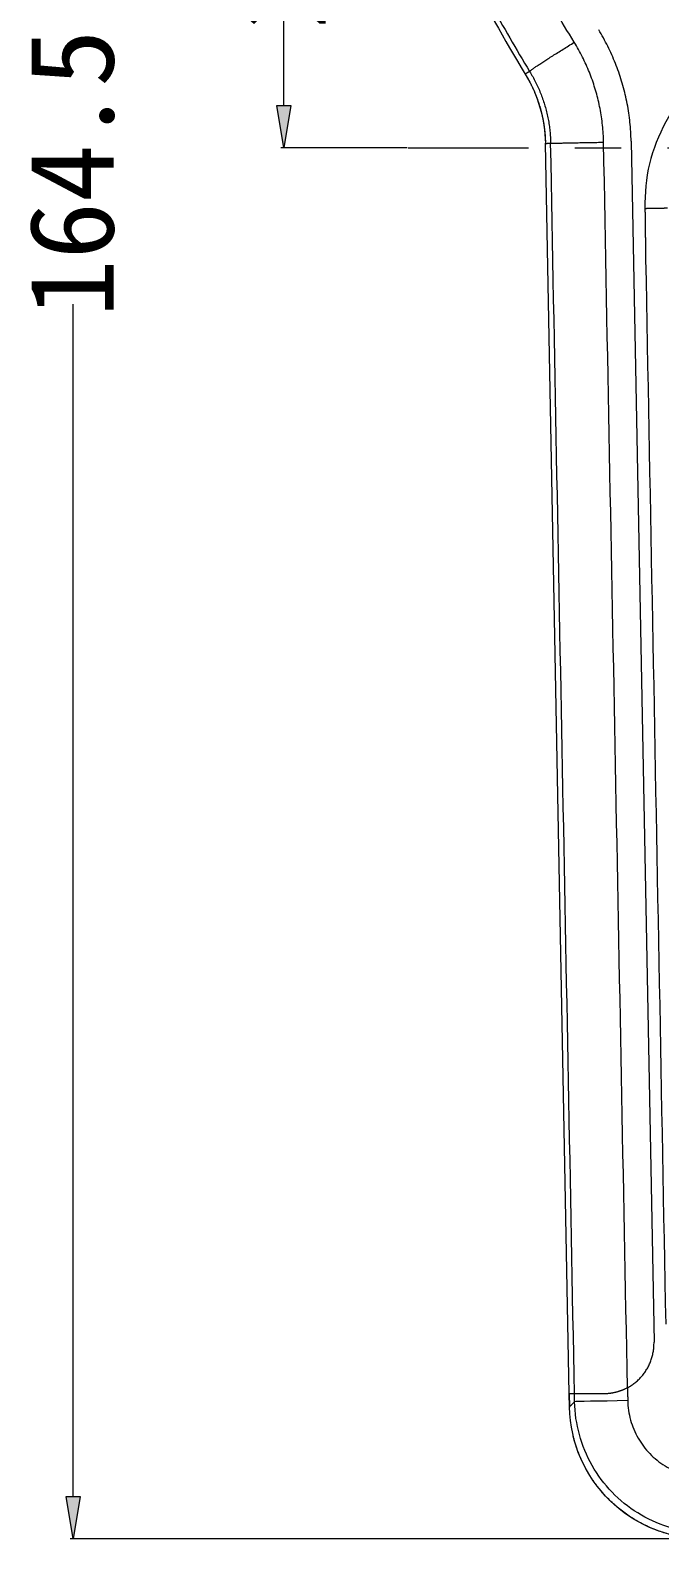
# Model space of a CAD drawing. Header units: inches. Extents: x 0 to 40, y 35.9 to 64.1.
# Drawn here: x 3.61 to 6.11, y 42.38 to 48.39 of the extents above; entities that cross this region are included whole.
import ezdxf

# ---------------------------------------------------------------- set-up
doc = ezdxf.new("R2010")
doc.units = ezdxf.units.IN
doc.header["$MEASUREMENT"] = 0
doc.linetypes.add('AI-Linetype-10', pattern=[1.032687, 0.478297, -0.184797, 0.184797, -0.184797])
doc.layers.add('2', color=7, linetype='Continuous')

# ---------------------------------------------------------------- blocks, each defined once
blk = doc.blocks.new('block 2892')
at = {"layer": '2', "color": 80, "lineweight": 18, "true_color": 0x3fff00}
blk.add_lwpolyline([(5.7537, 42.9077), (5.7527, 42.9595)], dxfattribs=at)
blk = doc.blocks.new('block 2893')
at = {"layer": '2', "color": 80, "lineweight": 18, "true_color": 0x3fff00}
blk.add_lwpolyline([(5.6579, 47.9369), (5.6579, 47.9383)], dxfattribs=at)
blk = doc.blocks.new('block 2897')
at = {"layer": '2', "color": 80, "lineweight": 18, "true_color": 0x3fff00}
blk.add_lwpolyline([(5.9991, 47.9461), (6.0902, 43.1652)], dxfattribs=at)
blk = doc.blocks.new('block 2899')
at = {"layer": '2', "color": 80, "lineweight": 18, "true_color": 0x3fff00}
blk.add_lwpolyline([(5.7735, 42.9594), (5.7527, 42.9594)], dxfattribs=at)
blk = doc.blocks.new('block 2903')
at = {"layer": '2', "color": 80, "lineweight": 18, "true_color": 0x3fff00}
blk.add_lwpolyline([(5.7527, 42.9594), (5.6579, 47.9369)], dxfattribs=at)
blk = doc.blocks.new('block 2930')
at = {"layer": '2', "color": 7, "lineweight": 18, "true_color": 0xffffff}
blk.add_lwpolyline([(5.7527, 42.9594), (5.7537, 42.9077)], dxfattribs=at)
blk = doc.blocks.new('block 2931')
at = {"layer": '2', "color": 7, "lineweight": 18, "true_color": 0xffffff}
blk.add_lwpolyline([(5.7735, 42.9594), (5.7527, 42.9594)], dxfattribs=at)
blk = doc.blocks.new('block 2945')
at = {"layer": '2', "color": 7, "lineweight": 18, "true_color": 0xffffff}
blk.add_lwpolyline([(5.9991, 47.9461), (6.0902, 43.1652)], dxfattribs=at)
blk = doc.blocks.new('block 2954')
at = {"layer": '2', "color": 80, "lineweight": 18, "true_color": 0x3fff00}
blk.add_open_spline([(5.5774, 48.2126), (5.6283, 48.1295), (5.656, 48.0343), (5.6579, 47.9369)], degree=3, dxfattribs=at)
blk = doc.blocks.new('block 2956')
at = {"layer": '2', "color": 80, "lineweight": 18, "true_color": 0x3fff00}
blk.add_open_spline([(5.148, 49.0798), (5.2651, 48.7785), (5.4088, 48.4883), (5.5774, 48.2126)], degree=3, dxfattribs=at)
blk = doc.blocks.new('block 2964')
at = {"layer": '2', "color": 80, "lineweight": 18, "true_color": 0x3fff00}
blk.add_open_spline([(5.7735, 42.9594), (5.7419, 44.6189), (5.7102, 46.2782), (5.6786, 47.9373)], degree=3, dxfattribs=at)
blk = doc.blocks.new('block 2966')
at = {"layer": '2', "color": 80, "lineweight": 18, "true_color": 0x3fff00}
blk.add_open_spline([(5.9845, 42.9839), (5.9528, 44.6366), (5.9211, 46.2891), (5.8894, 47.9415)], degree=3, dxfattribs=at)
blk = doc.blocks.new('block 2976')
at = {"layer": '2', "color": 7, "lineweight": 18, "true_color": 0xffffff}
blk.add_open_spline([(5.9855, 42.9327), (5.8694, 42.9305), (5.7771, 42.9287), (5.7741, 42.9285)], degree=3, dxfattribs=at)
blk = doc.blocks.new('block 2978')
at = {"layer": '2', "color": 7, "lineweight": 18, "true_color": 0xffffff}
blk.add_open_spline([(6.2889, 42.3826), (5.9972, 42.3826), (5.7592, 42.616), (5.7537, 42.9077)], degree=3, dxfattribs=at)
blk = doc.blocks.new('block 2983')
at = {"layer": '2', "color": 80, "lineweight": 18, "true_color": 0x3fff00}
blk.add_lwpolyline([(5.5949, 48.2233), (5.5946, 48.2231), (5.5942, 48.2229), (5.5939, 48.2227), (5.5935, 48.2224), (5.5932, 48.2222), (5.5928, 48.222), (5.5925, 48.2218), (5.5921, 48.2216), (5.5918, 48.2214), (5.5914, 48.2211), (5.5911, 48.2209), (5.5907, 48.2207), (5.5904, 48.2205), (5.59, 48.2203), (5.5897, 48.2201), (5.5893, 48.2199), (5.589, 48.2197), (5.5886, 48.2195), (5.5883, 48.2192), (5.5879, 48.219), (5.5876, 48.2188), (5.5872, 48.2186), (5.5869, 48.2184), (5.5865, 48.2181), (5.5862, 48.2179), (5.5858, 48.2177), (5.5855, 48.2175), (5.5851, 48.2173), (5.5848, 48.2171), (5.5844, 48.2169), (5.5841, 48.2167), (5.5837, 48.2165), (5.5834, 48.2162), (5.583, 48.216), (5.5827, 48.2158), (5.5823, 48.2156), (5.582, 48.2154), (5.5816, 48.2151), (5.5813, 48.2149), (5.5809, 48.2147), (5.5806, 48.2145), (5.5802, 48.2143), (5.5799, 48.2141), (5.5795, 48.2139), (5.5792, 48.2137), (5.5788, 48.2134), (5.5785, 48.2132), (5.5781, 48.213), (5.5778, 48.2128), (5.5774, 48.2126)], dxfattribs=at)
blk = doc.blocks.new('block 3024')
at = {"layer": '2', "color": 80, "lineweight": 18, "true_color": 0x3fff00}
blk.add_lwpolyline([(5.1666, 49.087), (5.1736, 49.0689), (5.1807, 49.051), (5.1879, 49.033), (5.1952, 49.0151), (5.2025, 48.9971), (5.2098, 48.9793), (5.2172, 48.9614), (5.2247, 48.9436), (5.2323, 48.9259), (5.2399, 48.9081), (5.2476, 48.8904), (5.2553, 48.8727), (5.2631, 48.855), (5.2709, 48.8374), (5.2789, 48.8198), (5.2868, 48.8023), (5.2949, 48.7847), (5.303, 48.7672), (5.3112, 48.7498), (5.3194, 48.7323), (5.3277, 48.7149), (5.336, 48.6975), (5.3444, 48.6802), (5.3529, 48.6628), (5.3614, 48.6455), (5.37, 48.6283), (5.3787, 48.6111), (5.3874, 48.5939), (5.3962, 48.5767), (5.4051, 48.5596), (5.414, 48.5425), (5.4229, 48.5254), (5.432, 48.5084), (5.4411, 48.4913), (5.4502, 48.4744), (5.4594, 48.4574), (5.4687, 48.4405), (5.478, 48.4236), (5.4875, 48.4067), (5.4969, 48.3899), (5.5064, 48.3731), (5.516, 48.3563), (5.5257, 48.3396), (5.5354, 48.3229), (5.5452, 48.3062), (5.555, 48.2896), (5.5649, 48.273), (5.5748, 48.2564), (5.5849, 48.2398), (5.5949, 48.2233)], dxfattribs=at)
blk = doc.blocks.new('block 3025')
at = {"layer": '2', "color": 80, "lineweight": 18, "true_color": 0x3fff00}
blk.add_lwpolyline([(5.6786, 47.9373), (5.6789, 47.9373), (5.6793, 47.9373), (5.68, 47.9373), (5.6809, 47.9374), (5.682, 47.9374), (5.6833, 47.9374), (5.6847, 47.9375), (5.6864, 47.9375), (5.6882, 47.9375), (5.6903, 47.9376), (5.6925, 47.9376), (5.6949, 47.9377), (5.6975, 47.9377), (5.7003, 47.9378), (5.7032, 47.9378), (5.7063, 47.9379), (5.7096, 47.938), (5.713, 47.9381), (5.7166, 47.9381), (5.7204, 47.9382), (5.7244, 47.9383), (5.7285, 47.9384), (5.7327, 47.9385), (5.7371, 47.9385), (5.7417, 47.9386), (5.7464, 47.9387), (5.7512, 47.9388), (5.7562, 47.9389), (5.7613, 47.9391), (5.7666, 47.9391), (5.7719, 47.9393), (5.7774, 47.9394), (5.783, 47.9395), (5.7887, 47.9396), (5.7945, 47.9397), (5.8004, 47.9398), (5.8063, 47.9399), (5.8124, 47.9401), (5.8185, 47.9402), (5.8247, 47.9403), (5.831, 47.9404), (5.8373, 47.9405), (5.8437, 47.9406), (5.8501, 47.9408), (5.8566, 47.9409), (5.8631, 47.941), (5.8696, 47.9412), (5.8762, 47.9413), (5.8828, 47.9414), (5.8894, 47.9415)], dxfattribs=at)
blk = doc.blocks.new('block 3026')
at = {"layer": '2', "color": 80, "lineweight": 18, "true_color": 0x3fff00}
blk.add_lwpolyline([(5.9991, 47.9461), (5.9989, 47.9554), (5.9985, 47.9648), (5.9981, 47.9741), (5.9976, 47.9834), (5.9969, 47.9928), (5.9962, 48.0021), (5.9954, 48.0114), (5.9945, 48.0207), (5.9934, 48.0299), (5.9923, 48.0392), (5.9911, 48.0485), (5.9898, 48.0577), (5.9884, 48.0669), (5.9869, 48.0761), (5.9853, 48.0853), (5.9835, 48.0945), (5.9817, 48.1036), (5.9798, 48.1128), (5.9778, 48.1219), (5.9757, 48.1309), (5.9736, 48.14), (5.9713, 48.149), (5.9689, 48.1581), (5.9664, 48.1671), (5.9639, 48.176), (5.9612, 48.1849), (5.9584, 48.1939), (5.9556, 48.2027), (5.9527, 48.2116), (5.9496, 48.2204), (5.9465, 48.2291), (5.9433, 48.2379), (5.94, 48.2466), (5.9366, 48.2553), (5.9331, 48.2639), (5.9295, 48.2725), (5.9258, 48.2811), (5.922, 48.2896), (5.9182, 48.2981), (5.9142, 48.3066), (5.9102, 48.315), (5.906, 48.3234), (5.9018, 48.3317), (5.8975, 48.34), (5.8931, 48.3482), (5.8886, 48.3564), (5.8841, 48.3646), (5.8794, 48.3727), (5.8746, 48.3807), (5.8698, 48.3887)], dxfattribs=at)
blk = doc.blocks.new('block 3028')
at = {"layer": '2', "color": 80, "lineweight": 18, "true_color": 0x3fff00}
blk.add_lwpolyline([(5.6579, 47.9369), (5.6583, 47.9369), (5.6587, 47.9369), (5.6591, 47.9369), (5.6595, 47.9369), (5.6599, 47.937), (5.6604, 47.937), (5.6608, 47.937), (5.6612, 47.937), (5.6616, 47.937), (5.662, 47.937), (5.6624, 47.937), (5.6628, 47.937), (5.6633, 47.937), (5.6637, 47.937), (5.6641, 47.937), (5.6645, 47.937), (5.6649, 47.937), (5.6653, 47.9371), (5.6658, 47.9371), (5.6662, 47.9371), (5.6666, 47.9371), (5.667, 47.9371), (5.6674, 47.9371), (5.6678, 47.9371), (5.6682, 47.9371), (5.6686, 47.9371), (5.6691, 47.9371), (5.6695, 47.9371), (5.6699, 47.9371), (5.6703, 47.9371), (5.6707, 47.9372), (5.6711, 47.9372), (5.6715, 47.9372), (5.672, 47.9372), (5.6724, 47.9372), (5.6728, 47.9372), (5.6732, 47.9372), (5.6736, 47.9372), (5.674, 47.9372), (5.6744, 47.9372), (5.6748, 47.9372), (5.6753, 47.9372), (5.6757, 47.9372), (5.6761, 47.9373), (5.6765, 47.9373), (5.6769, 47.9373), (5.6773, 47.9373), (5.6777, 47.9373), (5.6782, 47.9373), (5.6786, 47.9373)], dxfattribs=at)
blk = doc.blocks.new('block 3029')
at = {"layer": '2', "color": 80, "lineweight": 18, "true_color": 0x3fff00}
blk.add_lwpolyline([(5.9845, 42.9839), (5.9884, 42.986), (5.9922, 42.9883), (5.9959, 42.9906), (5.9997, 42.993), (6.0033, 42.9955), (6.0069, 42.998), (6.0104, 43.0007), (6.0139, 43.0034), (6.0174, 43.0062), (6.0207, 43.0091), (6.024, 43.012), (6.0273, 43.015), (6.0304, 43.0181), (6.0335, 43.0212), (6.0366, 43.0245), (6.0395, 43.0277), (6.0424, 43.0311), (6.0452, 43.0344), (6.048, 43.0379), (6.0507, 43.0414), (6.0533, 43.045), (6.0558, 43.0486), (6.0582, 43.0523), (6.0605, 43.056), (6.0628, 43.0598), (6.065, 43.0636), (6.067, 43.0675), (6.069, 43.0714), (6.0709, 43.0754), (6.0728, 43.0794), (6.0745, 43.0834), (6.0762, 43.0875), (6.0777, 43.0916), (6.0792, 43.0957), (6.0806, 43.0999), (6.0819, 43.1041), (6.0831, 43.1083), (6.0842, 43.1126), (6.0852, 43.1169), (6.0861, 43.1212), (6.087, 43.1255), (6.0877, 43.1299), (6.0883, 43.1342), (6.0889, 43.1387), (6.0893, 43.1431), (6.0897, 43.1475), (6.09, 43.1519), (6.0901, 43.1563), (6.0902, 43.1608), (6.0902, 43.1652)], dxfattribs=at)
blk = doc.blocks.new('block 3031')
at = {"layer": '2', "color": 80, "lineweight": 18, "true_color": 0x3fff00}
blk.add_lwpolyline([(5.9845, 42.9839), (5.9827, 42.9829), (5.9808, 42.9819), (5.9789, 42.9809), (5.977, 42.98), (5.9751, 42.9791), (5.9732, 42.9782), (5.9713, 42.9774), (5.9694, 42.9765), (5.9675, 42.9757), (5.9656, 42.9749), (5.9637, 42.9741), (5.9617, 42.9734), (5.9598, 42.9726), (5.9579, 42.9719), (5.9559, 42.9712), (5.954, 42.9705), (5.952, 42.9698), (5.9501, 42.9692), (5.9481, 42.9686), (5.9462, 42.968), (5.9442, 42.9674), (5.9422, 42.9669), (5.9403, 42.9664), (5.9383, 42.9659), (5.9364, 42.9654), (5.9344, 42.9649), (5.9325, 42.9644), (5.9305, 42.964), (5.9285, 42.9636), (5.9266, 42.9632), (5.9246, 42.9629), (5.9227, 42.9625), (5.9207, 42.9622), (5.9188, 42.9619), (5.9168, 42.9615), (5.9149, 42.9613), (5.913, 42.961), (5.911, 42.9608), (5.9091, 42.9606), (5.9072, 42.9604), (5.9053, 42.9602), (5.9033, 42.9601), (5.9014, 42.9599), (5.8995, 42.9598), (5.8976, 42.9597), (5.8957, 42.9596), (5.8939, 42.9595), (5.892, 42.9595), (5.8901, 42.9595), (5.8883, 42.9594)], dxfattribs=at)
blk = doc.blocks.new('block 3033')
at = {"layer": '2', "color": 80, "lineweight": 18, "true_color": 0x3fff00}
blk.add_lwpolyline([(5.5949, 48.2233), (5.5951, 48.2236), (5.5954, 48.224), (5.5959, 48.2245), (5.5966, 48.2251), (5.5974, 48.2259), (5.5984, 48.2267), (5.5996, 48.2276), (5.6009, 48.2286), (5.6024, 48.2298), (5.604, 48.231), (5.6059, 48.2323), (5.6078, 48.2337), (5.61, 48.2352), (5.6122, 48.2368), (5.6147, 48.2385), (5.6172, 48.2403), (5.62, 48.2422), (5.6228, 48.2441), (5.6259, 48.2461), (5.629, 48.2482), (5.6323, 48.2504), (5.6358, 48.2527), (5.6393, 48.2551), (5.6431, 48.2575), (5.6469, 48.26), (5.6509, 48.2626), (5.655, 48.2652), (5.6592, 48.268), (5.6635, 48.2707), (5.6679, 48.2736), (5.6725, 48.2765), (5.6771, 48.2795), (5.6819, 48.2825), (5.6867, 48.2856), (5.6916, 48.2887), (5.6966, 48.2918), (5.7017, 48.295), (5.7068, 48.2983), (5.712, 48.3016), (5.7173, 48.3049), (5.7226, 48.3082), (5.728, 48.3116), (5.7335, 48.315), (5.7389, 48.3184), (5.7445, 48.3218), (5.75, 48.3253), (5.7556, 48.3287), (5.7613, 48.3322), (5.7669, 48.3357), (5.7726, 48.3392)], dxfattribs=at)
blk = doc.blocks.new('block 3034')
at = {"layer": '2', "color": 80, "lineweight": 18, "true_color": 0x3fff00}
blk.add_open_spline([(5.8883, 42.9594), (5.8883, 42.9594), (5.8842, 42.9594), (5.8842, 42.9594), (5.8842, 42.9594), (5.8802, 42.9594), (5.8802, 42.9594), (5.8802, 42.9594), (5.8763, 42.9594), (5.8763, 42.9594), (5.8763, 42.9594), (5.8724, 42.9594), (5.8724, 42.9594), (5.8724, 42.9594), (5.8685, 42.9594), (5.8685, 42.9594), (5.8685, 42.9594), (5.8648, 42.9594), (5.8648, 42.9594), (5.8648, 42.9594), (5.8611, 42.9594), (5.8611, 42.9594), (5.8611, 42.9594), (5.8575, 42.9594), (5.8575, 42.9594), (5.8575, 42.9594), (5.8539, 42.9594), (5.8539, 42.9594), (5.8539, 42.9594), (5.8504, 42.9594), (5.8504, 42.9594), (5.8504, 42.9594), (5.8469, 42.9594), (5.8469, 42.9594), (5.8469, 42.9594), (5.8435, 42.9594), (5.8435, 42.9594), (5.8435, 42.9594), (5.8402, 42.9594), (5.8402, 42.9594), (5.8402, 42.9594), (5.837, 42.9594), (5.837, 42.9594), (5.837, 42.9594), (5.8338, 42.9594), (5.8338, 42.9594), (5.8338, 42.9594), (5.8307, 42.9594), (5.8307, 42.9594), (5.8307, 42.9594), (5.8277, 42.9594), (5.8277, 42.9594), (5.8277, 42.9594), (5.8247, 42.9594), (5.8247, 42.9594), (5.8247, 42.9594), (5.8218, 42.9594), (5.8218, 42.9594), (5.8218, 42.9594), (5.819, 42.9594), (5.819, 42.9594), (5.819, 42.9594), (5.8163, 42.9594), (5.8163, 42.9594), (5.8163, 42.9594), (5.8136, 42.9594), (5.8136, 42.9594), (5.8136, 42.9594), (5.811, 42.9594), (5.811, 42.9594), (5.811, 42.9594), (5.8085, 42.9594), (5.8085, 42.9594), (5.8085, 42.9594), (5.8061, 42.9594), (5.8061, 42.9594), (5.8061, 42.9594), (5.8037, 42.9594), (5.8037, 42.9594), (5.8037, 42.9594), (5.8015, 42.9594), (5.8015, 42.9594), (5.8015, 42.9594), (5.7993, 42.9594), (5.7993, 42.9594), (5.7993, 42.9594), (5.7972, 42.9594), (5.7972, 42.9594), (5.7972, 42.9594), (5.7952, 42.9594), (5.7952, 42.9594), (5.7952, 42.9594), (5.7932, 42.9594), (5.7932, 42.9594), (5.7932, 42.9594), (5.7914, 42.9594), (5.7914, 42.9594), (5.7914, 42.9594), (5.7896, 42.9594), (5.7896, 42.9594), (5.7896, 42.9594), (5.7879, 42.9594), (5.7879, 42.9594), (5.7879, 42.9594), (5.7863, 42.9594), (5.7863, 42.9594), (5.7863, 42.9594), (5.7848, 42.9594), (5.7848, 42.9594), (5.7848, 42.9594), (5.7834, 42.9594), (5.7834, 42.9594), (5.7834, 42.9594), (5.7821, 42.9594), (5.7821, 42.9594), (5.7821, 42.9594), (5.7808, 42.9594), (5.7808, 42.9594), (5.7808, 42.9594), (5.7797, 42.9594), (5.7797, 42.9594), (5.7797, 42.9594), (5.7786, 42.9594), (5.7786, 42.9594), (5.7786, 42.9594), (5.7777, 42.9594), (5.7777, 42.9594), (5.7777, 42.9594), (5.7768, 42.9594), (5.7768, 42.9594), (5.7768, 42.9594), (5.776, 42.9594), (5.776, 42.9594), (5.776, 42.9594), (5.7754, 42.9594), (5.7754, 42.9594), (5.7754, 42.9594), (5.7748, 42.9594), (5.7748, 42.9594), (5.7748, 42.9594), (5.7743, 42.9594), (5.7743, 42.9594), (5.7743, 42.9594), (5.774, 42.9594), (5.774, 42.9594), (5.774, 42.9594), (5.7737, 42.9594), (5.7737, 42.9594)], degree=3, knots=[0, 0, 0, 0, 1, 1, 1, 2, 2, 2, 3, 3, 3, 4, 4, 4, 5, 5, 5, 6, 6, 6, 7, 7, 7, 8, 8, 8, 9, 9, 9, 10, 10, 10, 11, 11, 11, 12, 12, 12, 13, 13, 13, 14, 14, 14, 15, 15, 15, 16, 16, 16, 17, 17, 17, 18, 18, 18, 19, 19, 19, 20, 20, 20, 21, 21, 21, 22, 22, 22, 23, 23, 23, 24, 24, 24, 25, 25, 25, 26, 26, 26, 27, 27, 27, 28, 28, 28, 29, 29, 29, 30, 30, 30, 31, 31, 31, 32, 32, 32, 33, 33, 33, 34, 34, 34, 35, 35, 35, 36, 36, 36, 37, 37, 37, 38, 38, 38, 39, 39, 39, 40, 40, 40, 41, 41, 41, 42, 42, 42, 43, 43, 43, 44, 44, 44, 45, 45, 45, 46, 46, 46, 47, 47, 47, 48, 48, 48, 49, 49, 49, 49], dxfattribs=at)
blk = doc.blocks.new('block 3035')
at = {"layer": '2', "color": 80, "lineweight": 18, "true_color": 0x3fff00}
blk.add_lwpolyline([(5.7726, 48.3392), (5.7628, 48.355), (5.7532, 48.3709), (5.7436, 48.3867), (5.734, 48.4027), (5.7246, 48.4186), (5.7151, 48.4346), (5.7058, 48.4507), (5.6965, 48.4667), (5.6872, 48.4828), (5.678, 48.4989), (5.6689, 48.515), (5.6598, 48.5312), (5.6508, 48.5474), (5.6419, 48.5636), (5.633, 48.5798), (5.6242, 48.5961), (5.6154, 48.6124), (5.6067, 48.6288), (5.598, 48.6451), (5.5894, 48.6616), (5.5809, 48.678), (5.5724, 48.6944), (5.564, 48.7109), (5.5557, 48.7274), (5.5474, 48.744), (5.5391, 48.7606), (5.531, 48.7772), (5.5228, 48.7938), (5.5148, 48.8105), (5.5068, 48.8272), (5.4989, 48.8439), (5.491, 48.8607), (5.4832, 48.8775), (5.4754, 48.8943), (5.4677, 48.9111), (5.4601, 48.928), (5.4525, 48.9449), (5.445, 48.9618), (5.4375, 48.9788), (5.4301, 48.9958), (5.4228, 49.0128), (5.4155, 49.0299), (5.4082, 49.047), (5.4011, 49.0641), (5.394, 49.0812), (5.3869, 49.0984), (5.3799, 49.1156), (5.373, 49.1328), (5.3662, 49.1501), (5.3594, 49.1674)], dxfattribs=at)
blk = doc.blocks.new('block 3039')
at = {"layer": '2', "color": 80, "lineweight": 18, "true_color": 0x3fff00}
blk.add_lwpolyline([(5.5949, 48.2233), (5.5981, 48.2181), (5.6012, 48.2129), (5.6042, 48.2076), (5.6072, 48.2024), (5.6101, 48.1971), (5.6129, 48.1917), (5.6157, 48.1864), (5.6185, 48.181), (5.6211, 48.1756), (5.6238, 48.1702), (5.6263, 48.1647), (5.6288, 48.1592), (5.6313, 48.1537), (5.6336, 48.1482), (5.636, 48.1426), (5.6382, 48.137), (5.6404, 48.1314), (5.6426, 48.1258), (5.6447, 48.1202), (5.6467, 48.1145), (5.6486, 48.1088), (5.6505, 48.1031), (5.6524, 48.0974), (5.6541, 48.0917), (5.6559, 48.0859), (5.6575, 48.0801), (5.6591, 48.0743), (5.6607, 48.0685), (5.6621, 48.0627), (5.6635, 48.0569), (5.6649, 48.051), (5.6662, 48.0451), (5.6674, 48.0392), (5.6686, 48.0333), (5.6696, 48.0274), (5.6707, 48.0215), (5.6717, 48.0155), (5.6726, 48.0096), (5.6734, 48.0036), (5.6742, 47.9976), (5.6749, 47.9916), (5.6756, 47.9856), (5.6762, 47.9796), (5.6767, 47.9736), (5.6772, 47.9676), (5.6776, 47.9616), (5.6779, 47.9555), (5.6782, 47.9494), (5.6784, 47.9434), (5.6786, 47.9373)], dxfattribs=at)
blk = doc.blocks.new('block 3040')
at = {"layer": '2', "color": 80, "lineweight": 18, "true_color": 0x3fff00}
blk.add_lwpolyline([(5.8894, 47.9415), (5.8892, 47.95), (5.8889, 47.9584), (5.8885, 47.9669), (5.8881, 47.9753), (5.8875, 47.9837), (5.8868, 47.9921), (5.8861, 48.0005), (5.8852, 48.0089), (5.8843, 48.0173), (5.8833, 48.0257), (5.8822, 48.034), (5.881, 48.0424), (5.8797, 48.0507), (5.8783, 48.059), (5.8769, 48.0673), (5.8753, 48.0755), (5.8736, 48.0838), (5.8719, 48.092), (5.8701, 48.1003), (5.8682, 48.1084), (5.8662, 48.1166), (5.8642, 48.1247), (5.862, 48.1328), (5.8598, 48.1409), (5.8574, 48.1489), (5.855, 48.1569), (5.8525, 48.1649), (5.85, 48.1728), (5.8473, 48.1807), (5.8446, 48.1886), (5.8418, 48.1965), (5.8389, 48.2043), (5.8359, 48.212), (5.8328, 48.2198), (5.8297, 48.2275), (5.8264, 48.2352), (5.8231, 48.2428), (5.8197, 48.2504), (5.8163, 48.258), (5.8127, 48.2655), (5.8091, 48.2731), (5.8053, 48.2805), (5.8015, 48.288), (5.7976, 48.2954), (5.7937, 48.3028), (5.7896, 48.3101), (5.7855, 48.3174), (5.7812, 48.3247), (5.7769, 48.3319), (5.7726, 48.3392)], dxfattribs=at)
blk = doc.blocks.new('block 3042')
at = {"layer": '2', "color": 7, "lineweight": 18, "true_color": 0xffffff}
blk.add_lwpolyline([(5.9845, 42.9839), (5.9884, 42.986), (5.9922, 42.9883), (5.9959, 42.9906), (5.9997, 42.993), (6.0033, 42.9955), (6.0069, 42.998), (6.0104, 43.0007), (6.0139, 43.0034), (6.0174, 43.0062), (6.0207, 43.0091), (6.024, 43.012), (6.0273, 43.015), (6.0304, 43.0181), (6.0335, 43.0212), (6.0366, 43.0245), (6.0395, 43.0277), (6.0424, 43.0311), (6.0452, 43.0344), (6.048, 43.0379), (6.0507, 43.0414), (6.0533, 43.045), (6.0558, 43.0486), (6.0582, 43.0523), (6.0605, 43.056), (6.0628, 43.0598), (6.065, 43.0636), (6.067, 43.0675), (6.069, 43.0714), (6.0709, 43.0754), (6.0728, 43.0794), (6.0745, 43.0834), (6.0762, 43.0875), (6.0777, 43.0916), (6.0792, 43.0957), (6.0806, 43.0999), (6.0819, 43.1041), (6.0831, 43.1083), (6.0842, 43.1126), (6.0852, 43.1169), (6.0861, 43.1212), (6.087, 43.1255), (6.0877, 43.1299), (6.0883, 43.1342), (6.0889, 43.1387), (6.0893, 43.1431), (6.0897, 43.1475), (6.09, 43.1519), (6.0901, 43.1563), (6.0902, 43.1608), (6.0902, 43.1652)], dxfattribs=at)
blk = doc.blocks.new('block 3043')
at = {"layer": '2', "color": 7, "lineweight": 18, "true_color": 0xffffff}
blk.add_open_spline([(5.8883, 42.9594), (5.8883, 42.9594), (5.8842, 42.9594), (5.8842, 42.9594), (5.8842, 42.9594), (5.8802, 42.9594), (5.8802, 42.9594), (5.8802, 42.9594), (5.8763, 42.9594), (5.8763, 42.9594), (5.8763, 42.9594), (5.8724, 42.9594), (5.8724, 42.9594), (5.8724, 42.9594), (5.8685, 42.9594), (5.8685, 42.9594), (5.8685, 42.9594), (5.8648, 42.9594), (5.8648, 42.9594), (5.8648, 42.9594), (5.8611, 42.9594), (5.8611, 42.9594), (5.8611, 42.9594), (5.8575, 42.9594), (5.8575, 42.9594), (5.8575, 42.9594), (5.8539, 42.9594), (5.8539, 42.9594), (5.8539, 42.9594), (5.8504, 42.9594), (5.8504, 42.9594), (5.8504, 42.9594), (5.8469, 42.9594), (5.8469, 42.9594), (5.8469, 42.9594), (5.8435, 42.9594), (5.8435, 42.9594), (5.8435, 42.9594), (5.8402, 42.9594), (5.8402, 42.9594), (5.8402, 42.9594), (5.837, 42.9594), (5.837, 42.9594), (5.837, 42.9594), (5.8338, 42.9594), (5.8338, 42.9594), (5.8338, 42.9594), (5.8307, 42.9594), (5.8307, 42.9594), (5.8307, 42.9594), (5.8277, 42.9594), (5.8277, 42.9594), (5.8277, 42.9594), (5.8247, 42.9594), (5.8247, 42.9594), (5.8247, 42.9594), (5.8218, 42.9594), (5.8218, 42.9594), (5.8218, 42.9594), (5.819, 42.9594), (5.819, 42.9594), (5.819, 42.9594), (5.8163, 42.9594), (5.8163, 42.9594), (5.8163, 42.9594), (5.8136, 42.9594), (5.8136, 42.9594), (5.8136, 42.9594), (5.811, 42.9594), (5.811, 42.9594), (5.811, 42.9594), (5.8085, 42.9594), (5.8085, 42.9594), (5.8085, 42.9594), (5.8061, 42.9594), (5.8061, 42.9594), (5.8061, 42.9594), (5.8037, 42.9594), (5.8037, 42.9594), (5.8037, 42.9594), (5.8015, 42.9594), (5.8015, 42.9594), (5.8015, 42.9594), (5.7993, 42.9594), (5.7993, 42.9594), (5.7993, 42.9594), (5.7972, 42.9594), (5.7972, 42.9594), (5.7972, 42.9594), (5.7952, 42.9594), (5.7952, 42.9594), (5.7952, 42.9594), (5.7932, 42.9594), (5.7932, 42.9594), (5.7932, 42.9594), (5.7914, 42.9594), (5.7914, 42.9594), (5.7914, 42.9594), (5.7896, 42.9594), (5.7896, 42.9594), (5.7896, 42.9594), (5.7879, 42.9594), (5.7879, 42.9594), (5.7879, 42.9594), (5.7863, 42.9594), (5.7863, 42.9594), (5.7863, 42.9594), (5.7848, 42.9594), (5.7848, 42.9594), (5.7848, 42.9594), (5.7834, 42.9594), (5.7834, 42.9594), (5.7834, 42.9594), (5.7821, 42.9594), (5.7821, 42.9594), (5.7821, 42.9594), (5.7808, 42.9594), (5.7808, 42.9594), (5.7808, 42.9594), (5.7797, 42.9594), (5.7797, 42.9594), (5.7797, 42.9594), (5.7786, 42.9594), (5.7786, 42.9594), (5.7786, 42.9594), (5.7777, 42.9594), (5.7777, 42.9594), (5.7777, 42.9594), (5.7768, 42.9594), (5.7768, 42.9594), (5.7768, 42.9594), (5.776, 42.9594), (5.776, 42.9594), (5.776, 42.9594), (5.7754, 42.9594), (5.7754, 42.9594), (5.7754, 42.9594), (5.7748, 42.9594), (5.7748, 42.9594), (5.7748, 42.9594), (5.7743, 42.9594), (5.7743, 42.9594), (5.7743, 42.9594), (5.774, 42.9594), (5.774, 42.9594), (5.774, 42.9594), (5.7737, 42.9594), (5.7737, 42.9594)], degree=3, knots=[0, 0, 0, 0, 1, 1, 1, 2, 2, 2, 3, 3, 3, 4, 4, 4, 5, 5, 5, 6, 6, 6, 7, 7, 7, 8, 8, 8, 9, 9, 9, 10, 10, 10, 11, 11, 11, 12, 12, 12, 13, 13, 13, 14, 14, 14, 15, 15, 15, 16, 16, 16, 17, 17, 17, 18, 18, 18, 19, 19, 19, 20, 20, 20, 21, 21, 21, 22, 22, 22, 23, 23, 23, 24, 24, 24, 25, 25, 25, 26, 26, 26, 27, 27, 27, 28, 28, 28, 29, 29, 29, 30, 30, 30, 31, 31, 31, 32, 32, 32, 33, 33, 33, 34, 34, 34, 35, 35, 35, 36, 36, 36, 37, 37, 37, 38, 38, 38, 39, 39, 39, 40, 40, 40, 41, 41, 41, 42, 42, 42, 43, 43, 43, 44, 44, 44, 45, 45, 45, 46, 46, 46, 47, 47, 47, 48, 48, 48, 49, 49, 49, 49], dxfattribs=at)
blk = doc.blocks.new('block 3077')
at = {"layer": '2', "color": 80, "lineweight": 18, "true_color": 0x3fff00}
blk.add_lwpolyline([(5.6349, 48.0845), (5.6351, 48.0837), (5.6354, 48.083), (5.6356, 48.0822), (5.6358, 48.0814), (5.6361, 48.0806), (5.6363, 48.0799), (5.6365, 48.0791), (5.6367, 48.0783), (5.637, 48.0775), (5.6372, 48.0767), (5.6374, 48.0759), (5.6376, 48.0751), (5.6378, 48.0744), (5.6381, 48.0736), (5.6383, 48.0728), (5.6385, 48.072), (5.6387, 48.0712), (5.6389, 48.0705), (5.6391, 48.0697), (5.6393, 48.0689), (5.6396, 48.0681), (5.6398, 48.0673), (5.64, 48.0665), (5.6402, 48.0657), (5.6404, 48.0649), (5.6406, 48.0641), (5.6408, 48.0634), (5.641, 48.0626), (5.6412, 48.0618), (5.6414, 48.061), (5.6416, 48.0602), (5.6418, 48.0594), (5.642, 48.0586), (5.6422, 48.0578), (5.6424, 48.057), (5.6426, 48.0562), (5.6428, 48.0554), (5.643, 48.0546), (5.6432, 48.0538), (5.6433, 48.0531), (5.6435, 48.0523), (5.6437, 48.0515), (5.6439, 48.0507), (5.6441, 48.0499), (5.6443, 48.0491), (5.6444, 48.0483), (5.6446, 48.0475), (5.6448, 48.0467), (5.645, 48.0459), (5.6452, 48.0451)], dxfattribs=at)
blk = doc.blocks.new('block 3078')
at = {"layer": '2', "color": 80, "lineweight": 18, "true_color": 0x3fff00}
blk.add_lwpolyline([(6.2063, 42.389), (6.1998, 42.3902), (6.1932, 42.3915), (6.1867, 42.3927), (6.1802, 42.394), (6.1737, 42.3953), (6.1672, 42.3968), (6.1607, 42.3982), (6.1542, 42.3998), (6.1478, 42.4015), (6.1414, 42.4032), (6.135, 42.4051), (6.1287, 42.407), (6.1223, 42.4091), (6.116, 42.4112), (6.1098, 42.4134), (6.1035, 42.4156), (6.0973, 42.418), (6.0911, 42.4204), (6.085, 42.4229), (6.0788, 42.4255), (6.0727, 42.4281), (6.0667, 42.4309), (6.0606, 42.4337), (6.0546, 42.4365), (6.0487, 42.4395), (6.0428, 42.4425), (6.0369, 42.4456), (6.031, 42.4487), (6.0252, 42.452), (6.0195, 42.4553), (6.0137, 42.4587), (6.0081, 42.4621), (6.0024, 42.4657), (5.9968, 42.4692), (5.9913, 42.4729), (5.9858, 42.4766), (5.9803, 42.4804), (5.9749, 42.4842), (5.9695, 42.4882), (5.9642, 42.4922), (5.959, 42.4963), (5.9538, 42.5004), (5.9487, 42.5047), (5.9436, 42.509), (5.9386, 42.5133), (5.9336, 42.5177), (5.9287, 42.5222), (5.9238, 42.5267), (5.9189, 42.5312), (5.914, 42.5357)], dxfattribs=at)
blk = doc.blocks.new('block 3079')
at = {"layer": '2', "color": 80, "lineweight": 18, "true_color": 0x3fff00}
blk.add_lwpolyline([(5.5866, 48.1971), (5.5878, 48.195), (5.589, 48.1928), (5.5902, 48.1907), (5.5914, 48.1885), (5.5926, 48.1863), (5.5937, 48.1841), (5.5949, 48.182), (5.596, 48.1798), (5.5972, 48.1776), (5.5983, 48.1755), (5.5994, 48.1733), (5.6005, 48.171), (5.6016, 48.1688), (5.6027, 48.1666), (5.6038, 48.1644), (5.6048, 48.1622), (5.6059, 48.16), (5.6069, 48.1578), (5.608, 48.1556), (5.609, 48.1533), (5.61, 48.1511), (5.611, 48.1489), (5.612, 48.1467), (5.613, 48.1444), (5.6139, 48.1421), (5.6149, 48.1399), (5.6159, 48.1376), (5.6168, 48.1354), (5.6177, 48.1331), (5.6186, 48.1308), (5.6196, 48.1286), (5.6204, 48.1263), (5.6213, 48.124), (5.6222, 48.1217), (5.6231, 48.1194), (5.6239, 48.1171), (5.6248, 48.1148), (5.6256, 48.1125), (5.6265, 48.1102), (5.6273, 48.1079), (5.6281, 48.1056), (5.6289, 48.1032), (5.6297, 48.1009), (5.6305, 48.0986), (5.6312, 48.0963), (5.632, 48.0939), (5.6327, 48.0916), (5.6335, 48.0892), (5.6342, 48.0869), (5.6349, 48.0845)], dxfattribs=at)
blk = doc.blocks.new('block 3080')
at = {"layer": '2', "color": 80, "lineweight": 18, "true_color": 0x3fff00}
blk.add_lwpolyline([(5.6452, 48.0451), (5.6456, 48.043), (5.6461, 48.0409), (5.6465, 48.0387), (5.647, 48.0366), (5.6474, 48.0345), (5.6478, 48.0324), (5.6482, 48.0302), (5.6486, 48.0281), (5.649, 48.026), (5.6494, 48.0239), (5.6498, 48.0217), (5.6501, 48.0196), (5.6505, 48.0175), (5.6509, 48.0154), (5.6512, 48.0133), (5.6515, 48.0111), (5.6519, 48.009), (5.6522, 48.0069), (5.6525, 48.0047), (5.6528, 48.0026), (5.6531, 48.0004), (5.6534, 47.9983), (5.6536, 47.9962), (5.6539, 47.994), (5.6542, 47.9919), (5.6544, 47.9898), (5.6547, 47.9876), (5.6549, 47.9855), (5.6551, 47.9834), (5.6553, 47.9812), (5.6555, 47.9791), (5.6557, 47.977), (5.6559, 47.9748), (5.6561, 47.9727), (5.6563, 47.9705), (5.6565, 47.9684), (5.6566, 47.9662), (5.6567, 47.9641), (5.6569, 47.9619), (5.657, 47.9598), (5.6571, 47.9577), (5.6573, 47.9555), (5.6574, 47.9534), (5.6574, 47.9512), (5.6576, 47.949), (5.6576, 47.9469), (5.6577, 47.9447), (5.6578, 47.9426), (5.6578, 47.9404), (5.6579, 47.9383)], dxfattribs=at)
blk = doc.blocks.new('block 3083')
at = {"layer": '2', "color": 80, "lineweight": 18, "true_color": 0x3fff00}
blk.add_lwpolyline([(5.5781, 48.2115), (5.5783, 48.2112), (5.5785, 48.2109), (5.5786, 48.2106), (5.5788, 48.2103), (5.579, 48.21), (5.5791, 48.2097), (5.5793, 48.2095), (5.5795, 48.2092), (5.5797, 48.2089), (5.5798, 48.2086), (5.58, 48.2083), (5.5802, 48.208), (5.5803, 48.2077), (5.5805, 48.2075), (5.5807, 48.2072), (5.5809, 48.2069), (5.581, 48.2066), (5.5812, 48.2063), (5.5814, 48.206), (5.5816, 48.2057), (5.5817, 48.2055), (5.5819, 48.2052), (5.5821, 48.2049), (5.5822, 48.2046), (5.5824, 48.2043), (5.5826, 48.204), (5.5827, 48.2037), (5.5829, 48.2035), (5.5831, 48.2032), (5.5832, 48.2029), (5.5834, 48.2026), (5.5836, 48.2023), (5.5838, 48.202), (5.5839, 48.2017), (5.5841, 48.2014), (5.5843, 48.2012), (5.5844, 48.2008), (5.5846, 48.2006), (5.5848, 48.2003), (5.5849, 48.2), (5.5851, 48.1997), (5.5853, 48.1994), (5.5854, 48.1991), (5.5856, 48.1988), (5.5858, 48.1985), (5.5859, 48.1983), (5.5861, 48.198), (5.5863, 48.1977), (5.5864, 48.1974), (5.5866, 48.1971)], dxfattribs=at)
blk = doc.blocks.new('block 3084')
at = {"layer": '2', "color": 80, "lineweight": 18, "true_color": 0x3fff00}
blk.add_lwpolyline([(5.914, 42.5357), (5.9098, 42.5399), (5.9056, 42.5441), (5.9015, 42.5484), (5.8974, 42.5527), (5.8934, 42.5571), (5.8894, 42.5615), (5.8855, 42.566), (5.8816, 42.5705), (5.8777, 42.575), (5.8739, 42.5797), (5.8702, 42.5843), (5.8665, 42.589), (5.8629, 42.5937), (5.8593, 42.5984), (5.8558, 42.6032), (5.8523, 42.6081), (5.8489, 42.6129), (5.8455, 42.6179), (5.8422, 42.6228), (5.839, 42.6278), (5.8358, 42.6328), (5.8326, 42.6379), (5.8295, 42.643), (5.8265, 42.6481), (5.8235, 42.6532), (5.8206, 42.6584), (5.8178, 42.6636), (5.815, 42.6689), (5.8123, 42.6742), (5.8096, 42.6795), (5.807, 42.6849), (5.8044, 42.6902), (5.8019, 42.6956), (5.7995, 42.7011), (5.7971, 42.7065), (5.7948, 42.712), (5.7925, 42.7175), (5.7903, 42.723), (5.7882, 42.7286), (5.7861, 42.7342), (5.7841, 42.7398), (5.7821, 42.7454), (5.7802, 42.7511), (5.7783, 42.7567), (5.7765, 42.7624), (5.7748, 42.7681), (5.7732, 42.7738), (5.7716, 42.7796), (5.7701, 42.7853), (5.7686, 42.7911)], dxfattribs=at)
blk = doc.blocks.new('block 3099')
at = {"layer": '2', "color": 7, "lineweight": 18, "true_color": 0xffffff}
blk.add_lwpolyline([(6.054, 47.6782), (6.056, 47.6783), (6.0579, 47.6783), (6.0598, 47.6783), (6.0618, 47.6784), (6.0637, 47.6784), (6.0657, 47.6784), (6.0676, 47.6785), (6.0696, 47.6785), (6.0716, 47.6785), (6.0735, 47.6786), (6.0755, 47.6786), (6.0774, 47.6786), (6.0794, 47.6787), (6.0813, 47.6787), (6.0833, 47.6787), (6.0852, 47.6788), (6.0872, 47.6788), (6.0891, 47.6789), (6.091, 47.6789), (6.0929, 47.679), (6.0948, 47.679), (6.0968, 47.679), (6.0986, 47.6791), (6.1005, 47.6791), (6.1024, 47.6791), (6.1043, 47.6792), (6.1061, 47.6792), (6.108, 47.6792), (6.1098, 47.6793), (6.1116, 47.6793), (6.1134, 47.6793), (6.1153, 47.6794), (6.117, 47.6794), (6.1188, 47.6794), (6.1205, 47.6794), (6.1223, 47.6795), (6.124, 47.6795), (6.1257, 47.6795), (6.1274, 47.6796), (6.129, 47.6796), (6.1307, 47.6796), (6.1323, 47.6797), (6.1339, 47.6797), (6.1355, 47.6797), (6.137, 47.6797), (6.1385, 47.6798), (6.1401, 47.6798), (6.1415, 47.6798), (6.143, 47.6798), (6.1444, 47.6799)], dxfattribs=at)
blk = doc.blocks.new('block 3134')
at = {"layer": '2', "color": 7, "lineweight": 18, "true_color": 0xffffff}
blk.add_lwpolyline([(5.9855, 42.9327), (5.9859, 42.9229), (5.9865, 42.9131), (5.9875, 42.9034), (5.9888, 42.8936), (5.9904, 42.884), (5.9923, 42.8744), (5.9945, 42.8649), (5.997, 42.8555), (5.9998, 42.8461), (6.0028, 42.8369), (6.0062, 42.8277), (6.0098, 42.8187), (6.0137, 42.8098), (6.0179, 42.8009), (6.0223, 42.7923), (6.027, 42.7838), (6.0319, 42.7754), (6.0372, 42.7672), (6.0426, 42.7591), (6.0483, 42.7513), (6.0542, 42.7436), (6.0604, 42.7361), (6.0668, 42.7288), (6.0735, 42.7217), (6.0803, 42.7148), (6.0874, 42.7082), (6.0947, 42.7018), (6.1022, 42.6956), (6.1099, 42.6896), (6.1177, 42.6839), (6.1258, 42.6785), (6.134, 42.6732), (6.1423, 42.6683), (6.1508, 42.6635), (6.1595, 42.6591), (6.1683, 42.6549), (6.1772, 42.651), (6.1862, 42.6473), (6.1954, 42.6439), (6.2046, 42.6408), (6.214, 42.638), (6.2234, 42.6355), (6.2329, 42.6332), (6.2425, 42.6313), (6.2521, 42.6296), (6.2618, 42.6282), (6.2715, 42.6271), (6.2813, 42.6264), (6.2911, 42.6259), (6.3009, 42.6258)], dxfattribs=at)
blk = doc.blocks.new('block 3141')
at = {"layer": '2', "color": 7, "lineweight": 18, "true_color": 0xffffff}
blk.add_lwpolyline([(5.7741, 42.9285), (5.7741, 42.9291), (5.7741, 42.9297), (5.7741, 42.9304), (5.774, 42.931), (5.774, 42.9316), (5.774, 42.9322), (5.774, 42.9328), (5.774, 42.9335), (5.774, 42.9341), (5.774, 42.9347), (5.774, 42.9353), (5.774, 42.9359), (5.7739, 42.9366), (5.7739, 42.9372), (5.7739, 42.9378), (5.7739, 42.9384), (5.7739, 42.9391), (5.7739, 42.9396), (5.7739, 42.9403), (5.7739, 42.9409), (5.7739, 42.9415), (5.7738, 42.9421), (5.7738, 42.9427), (5.7738, 42.9434), (5.7738, 42.944), (5.7738, 42.9446), (5.7738, 42.9452), (5.7738, 42.9458), (5.7738, 42.9465), (5.7738, 42.9471), (5.7737, 42.9477), (5.7737, 42.9483), (5.7737, 42.9489), (5.7737, 42.9496), (5.7737, 42.9502), (5.7737, 42.9508), (5.7737, 42.9514), (5.7737, 42.952), (5.7736, 42.9527), (5.7736, 42.9533), (5.7736, 42.9539), (5.7736, 42.9545), (5.7736, 42.9551), (5.7736, 42.9558), (5.7736, 42.9564), (5.7736, 42.957), (5.7735, 42.9576), (5.7735, 42.9582), (5.7735, 42.9588), (5.7735, 42.9594)], dxfattribs=at)
blk = doc.blocks.new('block 3209')
at = {"layer": '2', "color": 7, "lineweight": 18, "true_color": 0xffffff}
blk.add_lwpolyline([(6.3097, 42.4038), (6.2929, 42.404), (6.2762, 42.4048), (6.2596, 42.4061), (6.243, 42.408), (6.2265, 42.4104), (6.2101, 42.4133), (6.1938, 42.4166), (6.1776, 42.4205), (6.1616, 42.4249), (6.1457, 42.4298), (6.1299, 42.4351), (6.1144, 42.441), (6.099, 42.4472), (6.0839, 42.454), (6.0689, 42.4612), (6.0542, 42.4688), (6.0398, 42.4769), (6.0255, 42.4855), (6.0116, 42.4944), (5.998, 42.5038), (5.9846, 42.5136), (5.9716, 42.5238), (5.9589, 42.5344), (5.9465, 42.5454), (5.9345, 42.5568), (5.9229, 42.5686), (5.9116, 42.5807), (5.9007, 42.5932), (5.8902, 42.606), (5.8801, 42.6192), (5.8704, 42.6326), (5.8611, 42.6464), (5.8522, 42.6604), (5.8438, 42.6748), (5.8358, 42.6893), (5.8282, 42.7042), (5.8212, 42.7192), (5.8146, 42.7345), (5.8085, 42.7499), (5.8028, 42.7655), (5.7977, 42.7813), (5.7931, 42.7972), (5.7889, 42.8132), (5.7853, 42.8294), (5.7822, 42.8457), (5.7795, 42.8621), (5.7774, 42.8786), (5.7758, 42.8951), (5.7747, 42.9118), (5.7741, 42.9285)], dxfattribs=at)
blk = doc.blocks.new('block 3214')
at = {"layer": '2', "color": 7, "lineweight": 18, "true_color": 0xffffff}
blk.add_lwpolyline([(5.9845, 42.9839), (5.9827, 42.9829), (5.9808, 42.9819), (5.9789, 42.9809), (5.977, 42.98), (5.9751, 42.9791), (5.9732, 42.9782), (5.9713, 42.9774), (5.9694, 42.9765), (5.9675, 42.9757), (5.9656, 42.9749), (5.9637, 42.9741), (5.9617, 42.9734), (5.9598, 42.9726), (5.9579, 42.9719), (5.9559, 42.9712), (5.954, 42.9705), (5.952, 42.9698), (5.9501, 42.9692), (5.9481, 42.9686), (5.9462, 42.968), (5.9442, 42.9674), (5.9422, 42.9669), (5.9403, 42.9664), (5.9383, 42.9659), (5.9364, 42.9654), (5.9344, 42.9649), (5.9325, 42.9644), (5.9305, 42.964), (5.9285, 42.9636), (5.9266, 42.9632), (5.9246, 42.9629), (5.9227, 42.9625), (5.9207, 42.9622), (5.9188, 42.9619), (5.9168, 42.9615), (5.9149, 42.9613), (5.913, 42.961), (5.911, 42.9608), (5.9091, 42.9606), (5.9072, 42.9604), (5.9053, 42.9602), (5.9033, 42.9601), (5.9014, 42.9599), (5.8995, 42.9598), (5.8976, 42.9597), (5.8957, 42.9596), (5.8939, 42.9595), (5.892, 42.9595), (5.8901, 42.9595), (5.8883, 42.9594)], dxfattribs=at)
blk = doc.blocks.new('block 3221')
at = {"layer": '2', "color": 7, "lineweight": 18, "true_color": 0xffffff}
blk.add_lwpolyline([(5.9991, 47.9461), (5.9989, 47.9554), (5.9985, 47.9648), (5.9981, 47.9741), (5.9976, 47.9834), (5.9969, 47.9928), (5.9962, 48.0021), (5.9954, 48.0114), (5.9945, 48.0207), (5.9934, 48.0299), (5.9923, 48.0392), (5.9911, 48.0485), (5.9898, 48.0577), (5.9884, 48.0669), (5.9869, 48.0761), (5.9853, 48.0853), (5.9835, 48.0945), (5.9817, 48.1036), (5.9798, 48.1128), (5.9778, 48.1219), (5.9757, 48.1309), (5.9736, 48.14), (5.9713, 48.149), (5.9689, 48.1581), (5.9664, 48.1671), (5.9639, 48.176), (5.9612, 48.1849), (5.9584, 48.1939), (5.9556, 48.2027), (5.9527, 48.2116), (5.9496, 48.2204), (5.9465, 48.2291), (5.9433, 48.2379), (5.94, 48.2466), (5.9366, 48.2553), (5.9331, 48.2639), (5.9295, 48.2725), (5.9258, 48.2811), (5.922, 48.2896), (5.9182, 48.2981), (5.9142, 48.3066), (5.9102, 48.315), (5.906, 48.3234), (5.9018, 48.3317), (5.8975, 48.34), (5.8931, 48.3482), (5.8886, 48.3564), (5.8841, 48.3646), (5.8794, 48.3727), (5.8746, 48.3807), (5.8698, 48.3887)], dxfattribs=at)
blk = doc.blocks.new('block 3225')
at = {"layer": '2', "color": 7, "lineweight": 18, "true_color": 0xffffff}
blk.add_lwpolyline([(6.054, 47.6782), (6.0541, 47.6742), (6.0541, 47.6701), (6.0542, 47.6661), (6.0543, 47.662), (6.0543, 47.6579), (6.0544, 47.6539), (6.0544, 47.6498), (6.0545, 47.6458), (6.0545, 47.6417), (6.0546, 47.6377), (6.0547, 47.6336), (6.0547, 47.6296), (6.0548, 47.6255), (6.0548, 47.6215), (6.0549, 47.6174), (6.0549, 47.6134), (6.055, 47.6093), (6.0551, 47.6053), (6.0551, 47.6012), (6.0552, 47.5971), (6.0552, 47.5931), (6.0553, 47.589), (6.0553, 47.585), (6.0554, 47.5809), (6.0555, 47.5769), (6.0555, 47.5728), (6.0556, 47.5688), (6.0556, 47.5647), (6.0557, 47.5606), (6.0557, 47.5566), (6.0558, 47.5525), (6.0559, 47.5485), (6.0559, 47.5445), (6.056, 47.5404), (6.056, 47.5363), (6.0561, 47.5323), (6.0562, 47.5282), (6.0562, 47.5242), (6.0563, 47.5201), (6.0563, 47.5161), (6.0564, 47.512), (6.0564, 47.508), (6.0565, 47.5039), (6.0565, 47.4998), (6.0566, 47.4958), (6.0567, 47.4917), (6.0567, 47.4877), (6.0568, 47.4836), (6.0568, 47.4796), (6.0569, 47.4755)], dxfattribs=at)
blk = doc.blocks.new('block 3237')
at = {"layer": '2', "color": 7, "lineweight": 18, "true_color": 0xffffff}
blk.add_lwpolyline([(5.7537, 42.9077), (5.7541, 42.9081), (5.7545, 42.9086), (5.7549, 42.909), (5.7553, 42.9094), (5.7557, 42.9098), (5.7561, 42.9102), (5.7565, 42.9106), (5.7569, 42.9111), (5.7574, 42.9115), (5.7578, 42.9119), (5.7582, 42.9123), (5.7586, 42.9127), (5.759, 42.9131), (5.7594, 42.9136), (5.7598, 42.914), (5.7602, 42.9144), (5.7606, 42.9148), (5.761, 42.9152), (5.7614, 42.9156), (5.7619, 42.916), (5.7622, 42.9165), (5.7627, 42.9169), (5.7631, 42.9173), (5.7635, 42.9177), (5.7639, 42.9181), (5.7643, 42.9186), (5.7647, 42.919), (5.7651, 42.9194), (5.7655, 42.9198), (5.7659, 42.9202), (5.7663, 42.9206), (5.7667, 42.921), (5.7672, 42.9214), (5.7676, 42.9219), (5.768, 42.9223), (5.7684, 42.9227), (5.7688, 42.9231), (5.7692, 42.9235), (5.7696, 42.924), (5.77, 42.9244), (5.7704, 42.9248), (5.7708, 42.9252), (5.7712, 42.9256), (5.7717, 42.926), (5.7721, 42.9264), (5.7725, 42.9269), (5.7729, 42.9273), (5.7733, 42.9277), (5.7737, 42.9281), (5.7741, 42.9285)], dxfattribs=at)
blk = doc.blocks.new('block 3239')
at = {"layer": '2', "color": 7, "lineweight": 18, "true_color": 0xffffff}
blk.add_lwpolyline([(6.0569, 47.4753), (6.0585, 47.3906), (6.0601, 47.3058), (6.0617, 47.221), (6.0632, 47.1363), (6.0648, 47.0515), (6.0664, 46.9667), (6.068, 46.882), (6.0696, 46.7972), (6.0712, 46.7124), (6.0728, 46.6276), (6.0744, 46.5429), (6.076, 46.4581), (6.0776, 46.3733), (6.0792, 46.2885), (6.0808, 46.2038), (6.0824, 46.119), (6.084, 46.0343), (6.0856, 45.9495), (6.0872, 45.8647), (6.0888, 45.7799), (6.0903, 45.6952), (6.0919, 45.6104), (6.0935, 45.5256), (6.0951, 45.4408), (6.0967, 45.3561), (6.0983, 45.2713), (6.0999, 45.1865), (6.1015, 45.1018), (6.1031, 45.017), (6.1047, 44.9322), (6.1063, 44.8475), (6.1079, 44.7627), (6.1095, 44.6779), (6.1111, 44.5931), (6.1127, 44.5084), (6.1143, 44.4236), (6.1158, 44.3388), (6.1174, 44.2541), (6.119, 44.1693), (6.1206, 44.0845), (6.1222, 43.9998), (6.1238, 43.915), (6.1254, 43.8302), (6.127, 43.7454), (6.1286, 43.6607), (6.1302, 43.5759), (6.1318, 43.4911), (6.1334, 43.4063), (6.135, 43.3216), (6.1366, 43.2368)], dxfattribs=at)
blk = doc.blocks.new('block 3251')
at = {"layer": '2', "color": 7, "lineweight": 18, "true_color": 0xffffff}
blk.add_lwpolyline([(5.9845, 42.9839), (5.9846, 42.9829), (5.9846, 42.9818), (5.9846, 42.9808), (5.9846, 42.9798), (5.9846, 42.9788), (5.9847, 42.9777), (5.9847, 42.9767), (5.9847, 42.9757), (5.9847, 42.9747), (5.9847, 42.9736), (5.9848, 42.9726), (5.9848, 42.9716), (5.9848, 42.9706), (5.9848, 42.9696), (5.9848, 42.9685), (5.9849, 42.9675), (5.9849, 42.9665), (5.9849, 42.9655), (5.9849, 42.9644), (5.9849, 42.9634), (5.985, 42.9624), (5.985, 42.9614), (5.985, 42.9604), (5.985, 42.9593), (5.985, 42.9583), (5.9851, 42.9573), (5.9851, 42.9563), (5.9851, 42.9552), (5.9851, 42.9542), (5.9851, 42.9532), (5.9851, 42.9522), (5.9852, 42.9512), (5.9852, 42.9501), (5.9852, 42.9491), (5.9852, 42.9481), (5.9853, 42.9471), (5.9853, 42.946), (5.9853, 42.945), (5.9853, 42.944), (5.9853, 42.943), (5.9854, 42.942), (5.9854, 42.9409), (5.9854, 42.9399), (5.9854, 42.9389), (5.9854, 42.9379), (5.9854, 42.9368), (5.9855, 42.9358), (5.9855, 42.9348), (5.9855, 42.9338), (5.9855, 42.9327)], dxfattribs=at)
blk = doc.blocks.new('block 3254')
at = {"layer": '2', "color": 7, "lineweight": 18, "true_color": 0xffffff}
blk.add_lwpolyline([(6.7608, 48.3862), (6.7385, 48.3862), (6.7162, 48.3857), (6.6939, 48.3844), (6.6717, 48.3823), (6.6495, 48.3795), (6.6275, 48.376), (6.6055, 48.3718), (6.5837, 48.3669), (6.5621, 48.3614), (6.5407, 48.3551), (6.5194, 48.3481), (6.4984, 48.3404), (6.4777, 48.332), (6.4572, 48.323), (6.4371, 48.3133), (6.4172, 48.303), (6.3978, 48.292), (6.3786, 48.2804), (6.3599, 48.2682), (6.3415, 48.2555), (6.3236, 48.2421), (6.3061, 48.2282), (6.2891, 48.2137), (6.2725, 48.1987), (6.2564, 48.1831), (6.2409, 48.1671), (6.2258, 48.1505), (6.2114, 48.1334), (6.1974, 48.1159), (6.1841, 48.0979), (6.1713, 48.0795), (6.1591, 48.0608), (6.1476, 48.0416), (6.1367, 48.0222), (6.1264, 48.0023), (6.1167, 47.9821), (6.1077, 47.9617), (6.0992, 47.9409), (6.0915, 47.9199), (6.0844, 47.8987), (6.078, 47.8772), (6.0723, 47.8555), (6.0674, 47.8337), (6.0634, 47.8118), (6.0601, 47.7897), (6.0578, 47.7675), (6.056, 47.7452), (6.0548, 47.7229), (6.0538, 47.7006), (6.0531, 47.6782)], dxfattribs=at)
blk = doc.blocks.new('block 3258')
at = {"layer": '2', "color": 7, "lineweight": 18, "true_color": 0xffffff}
blk.add_open_spline([(6.0531, 47.6782), (6.0532, 47.6782), (6.0533, 47.6782), (6.0533, 47.6782), (6.0534, 47.6782), (6.0534, 47.6782), (6.0534, 47.6782), (6.0536, 47.6782), (6.0536, 47.6782), (6.0536, 47.6782), (6.0538, 47.6782), (6.0538, 47.6782), (6.0538, 47.6782), (6.054, 47.6782), (6.054, 47.6782), (6.054, 47.6782)], degree=3, knots=[0, 0, 0, 0, 1, 1, 1, 2, 2, 2, 3, 3, 3, 4, 4, 4, 5, 5, 5, 5], dxfattribs=at)
blk = doc.blocks.new('block 3295')
at = {"layer": '2', "color": 1, "linetype": 'AI-Linetype-10', "lineweight": 18, "true_color": 0xff0000}
blk.add_lwpolyline([(5.1115, 47.9193), (10.5466, 47.9193)], dxfattribs=at)
blk = doc.blocks.new('block 3350')
at = {"color": 5, "lineweight": 18, "true_color": 0x0000ff}
blk.add_lwpolyline([(6.6072, 42.3826), (3.7653, 42.3826)], dxfattribs=at)
blk = doc.blocks.new('block 3352')
at = {"color": 5, "lineweight": 18, "true_color": 0x0000ff}
blk.add_lwpolyline([(3.7774, 42.5508), (3.7774, 47.2963)], dxfattribs=at)
blk = doc.blocks.new('block 3354')
at = {"true_color": 0x0000ff}
h = blk.add_hatch(color=5, dxfattribs=at)
h.dxf.hatch_style = 2
h.paths.add_polyline_path([(3.7493, 42.5508), (3.8054, 42.5508), (3.7774, 42.3826)])
at = {"lineweight": 0}
blk.add_lwpolyline([(3.7493, 42.5508), (3.8054, 42.5508), (3.7774, 42.3826), (3.7493, 42.5508)], dxfattribs=at)
blk = doc.blocks.new('block 3355')
at = {"color": 4, "true_color": 0x00ffff, "insert": (3.944, 47.2458), "char_height": 0.336544, "attachment_point": 7, "rotation": 90}
blk.add_mtext('\\fTxt|b0|i0|c0|p34;\\W1;164.5', dxfattribs=at)
blk = doc.blocks.new('block 3358')
at = {"lineweight": 0}
blk.add_lwpolyline([(3.7774, 42.3826), (3.7774, 42.3826)], dxfattribs=at)
blk = doc.blocks.new('block 3348')
for name in ['block 3355', 'block 3352', 'block 3354', 'block 3350', 'block 3358']:
    blk.add_blockref(name, (0, 0))
blk = doc.blocks.new('block 3382')
at = {"color": 5, "lineweight": 18, "true_color": 0x0000ff}
blk.add_lwpolyline([(4.7597, 49.5341), (4.604, 49.5341)], dxfattribs=at)
blk = doc.blocks.new('block 3383')
at = {"color": 5, "lineweight": 18, "true_color": 0x0000ff}
blk.add_lwpolyline([(5.1073, 47.9193), (4.604, 47.9193)], dxfattribs=at)
blk = doc.blocks.new('block 3384')
at = {"color": 5, "lineweight": 18, "true_color": 0x0000ff}
blk.add_lwpolyline([(4.6162, 49.3658), (4.6162, 49.0132)], dxfattribs=at)
blk = doc.blocks.new('block 3385')
at = {"color": 5, "lineweight": 18, "true_color": 0x0000ff}
blk.add_lwpolyline([(4.6162, 48.0876), (4.6162, 48.4402)], dxfattribs=at)
blk = doc.blocks.new('block 3386')
at = {"true_color": 0x0000ff}
h = blk.add_hatch(color=5, dxfattribs=at)
h.dxf.hatch_style = 2
h.paths.add_polyline_path([(4.5881, 49.3658), (4.6442, 49.3658), (4.6162, 49.5341)])
at = {"lineweight": 0}
blk.add_lwpolyline([(4.5881, 49.3658), (4.6442, 49.3658), (4.6162, 49.5341), (4.5881, 49.3658)], dxfattribs=at)
blk = doc.blocks.new('block 3387')
at = {"true_color": 0x0000ff}
h = blk.add_hatch(color=5, dxfattribs=at)
h.dxf.hatch_style = 2
h.paths.add_polyline_path([(4.5881, 48.0876), (4.6442, 48.0876), (4.6162, 47.9193)])
at = {"lineweight": 0}
blk.add_lwpolyline([(4.5881, 48.0876), (4.6442, 48.0876), (4.6162, 47.9193), (4.5881, 48.0876)], dxfattribs=at)
blk = doc.blocks.new('block 3388')
at = {"color": 4, "true_color": 0x00ffff, "insert": (4.7828, 48.392), "char_height": 0.336544, "attachment_point": 7, "rotation": 90}
blk.add_mtext('\\fTxt|b0|i0|c0|p34;\\W1;24', dxfattribs=at)
blk = doc.blocks.new('block 3389')
at = {"lineweight": 0}
blk.add_lwpolyline([(4.7639, 49.5341), (4.7639, 49.5341)], dxfattribs=at)
blk = doc.blocks.new('block 3390')
at = {"lineweight": 0}
blk.add_lwpolyline([(5.1115, 47.9193), (5.1115, 47.9193)], dxfattribs=at)
blk = doc.blocks.new('block 3391')
at = {"lineweight": 0}
blk.add_lwpolyline([(4.6162, 47.9193), (4.6162, 47.9193)], dxfattribs=at)
blk = doc.blocks.new('block 3381')
for name in ['block 3386', 'block 3382', 'block 3389', 'block 3384', 'block 3388', 'block 3385', 'block 3387', 'block 3383', 'block 3391', 'block 3390']:
    blk.add_blockref(name, (0, 0))

msp = doc.modelspace()

# ---------------------------------------------------------------- block references
for name in ['block 3348', 'block 3381']:
    msp.add_blockref(name, (0, 0))
at = {"layer": '2'}
for name in ['block 3035', 'block 2956', 'block 3024', 'block 3026', 'block 3221', 'block 3254', 'block 3033', 'block 3040', 'block 2983', 'block 3039', 'block 2954', 'block 3083', 'block 3079', 'block 3077', 'block 3080', 'block 3295', 'block 2893', 'block 3028', 'block 2903', 'block 3025', 'block 2964', 'block 2966', 'block 2897', 'block 2945', 'block 3099', 'block 3258', 'block 3225', 'block 3239', 'block 3029', 'block 3042', 'block 2892', 'block 2899', 'block 2930', 'block 2931', 'block 3141', 'block 3034', 'block 3043', 'block 3031', 'block 3214', 'block 3251', 'block 3237', 'block 2978', 'block 2976', 'block 3209', 'block 3134', 'block 3084', 'block 3078']:
    msp.add_blockref(name, (0, 0), dxfattribs=at)

doc.saveas('drawing.dxf')
